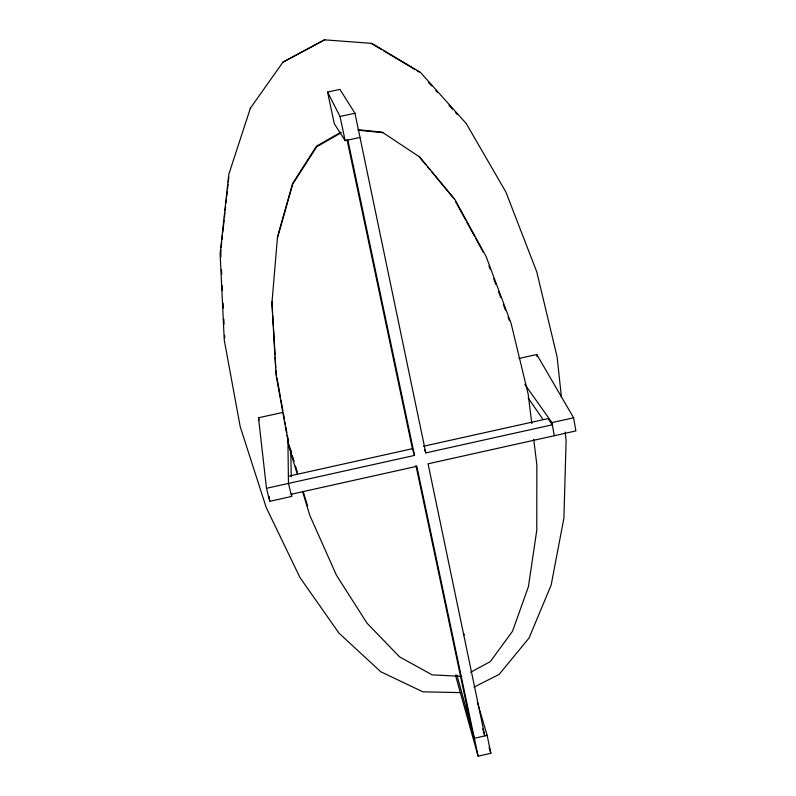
<?xml version="1.0" encoding="UTF-8"?>
<svg xmlns="http://www.w3.org/2000/svg" width="796" height="796" viewBox="0 0 796 796"><rect width="100%" height="100%" fill="white"/><g stroke="black" fill="none" stroke-linecap="round" stroke-linejoin="round"><path stroke-width="1.19" d="M220.9 249.655L220.86 257.088M221.169 247.198L221.706 242.263M221.975 239.805L222.512 234.87M222.781 232.412L224.124 220.084M224.392 217.626L224.93 212.691M225.198 210.224L225.606 206.532M226.014 202.831L226.412 199.139M226.681 196.672L227.218 191.746M227.487 189.279L228.034 184.354M228.303 181.886L228.84 176.961M277.476 237.924L292.699 184.204L316.649 146.822L341.146 132.793M250.481 107.918L228.8 174.324L220.124 253.795L224.263 340.151L240.213 426.696L266.202 507.46L299.963 577.528L338.996 633.158L380.796 671.774L422.915 691.833L460.625 692.62M250.223 108.455L283.048 62.008L324.43 39.83L371.891 43.382L420.378 72.307L466.227 123.519L505.918 192.085L536.783 271.963L557.091 356.837L561.469 397.522M340.797 132.265L316.45 146.215L292.639 183.379L277.505 236.79L271.914 303.276L276.053 374.896L289.137 447.312L297.356 474.356M470.625 672.282L490.286 661.625L512.544 631.208L528.415 586.662L536.783 530.216L536.842 464.864L533.728 439.352M283.058 62.168L324.778 39.8M473.978 687.147L499.082 674.451L529.032 638.054L551.14 585.159L563.896 518.236L566.115 440.685L565.18 432.049M455.451 675.098L478.117 756.2L490.863 753.265L487.142 735.345L477.301 702.042M487.142 735.345L474.326 738.29L456.874 674.968M288.371 476.247L412.398 448.715L414.537 455.411L266.491 488.306L269.735 501.311L291.644 496.435L291.595 493.988M423.462 446.257L547.976 418.616L552.344 424.795L425.79 452.914L424.626 449.581M524.813 384.359L551.956 422.596L573.627 417.791L575.876 430.925L428.059 463.809L484.794 735.882L482.754 728.897M291.117 494.276L416.835 466.307L478.117 756.2M518.873 358.479L536.783 354.528L573.627 417.791M266.491 488.306L258.511 417.781L282.699 412.457M354.966 113.261L339.912 89.401L327.544 92.028L340.021 116.455L354.966 113.261L425.79 452.914M327.544 92.028L334.32 123.768L345.146 140.643L360.011 137.469M461.75 676.371L432.178 674.869L399.582 656.879L367.026 623.168L336.449 575.249L309.853 515.51L302.709 491.998M358.041 129.718L382.239 132.156L419.631 156.971L454.974 199.607L486.177 256.68L511.082 323.335L528.226 394.408L531.798 423.562M358.2 130.206L382.826 132.673M371.155 43.382L381.612 49.621M383.702 50.864L415.074 69.58M417.164 70.824L419.253 72.068M428.357 82.227L431.661 85.928M435.8 90.545L437.452 92.396M449.034 105.321L452.337 109.022M455.65 112.714L457.302 114.564M418.835 156.305L425.87 164.782M427.422 166.672L429.77 169.498M431.332 171.379L453.979 198.701M528.146 397.97L542.971 419.402M455.74 201.915L465.69 220.124M466.864 222.263L474.476 236.183M475.65 238.332L483.262 252.252M488.933 265.934L490.236 269.426M493.709 278.729L495.888 284.55M498.495 291.525L500.674 297.346M503.281 304.321L505.45 310.142M508.067 317.116L509.37 320.609M289.107 445.073L291.595 453.262M292.301 455.601L294.072 461.451M295.495 466.138L297.276 471.988M303.306 491.878L307.574 505.918M489.082 747.335L490.863 753.265M258.511 417.781L259.058 419.999M291.644 496.435L288.47 483.421L287.893 438.815M340.021 116.455L345.146 140.643M347.872 140.056L414.537 455.411M346.996 139.589L412.398 448.715M415.95 465.521L471.431 727.763M463.909 633.885L464.148 635.049M276.53 375.463L275.943 370.568M276.968 377.911L280.5 397.443M280.938 399.89L282.928 410.875M283.366 413.323L284.47 419.432M284.908 421.87L285.356 424.318M285.794 426.755L286.898 432.865M287.336 435.303L288.222 440.188M536.783 354.528L537.181 356.767M551.956 422.596L554.275 435.73M269.157 496.405L269.735 501.311M271.973 301.793L272.61 312.848M272.759 315.296L273.396 326.35M273.535 328.808L275.018 354.598M275.167 357.056L275.804 368.11M221.457 269.516L221.696 274.481M222.223 285.665L222.462 290.63M223.059 303.047L223.298 308.022M223.825 319.196L224.064 324.171M224.601 335.345L224.721 337.832M290.729 449.82L291.256 476.804"/></g></svg>
